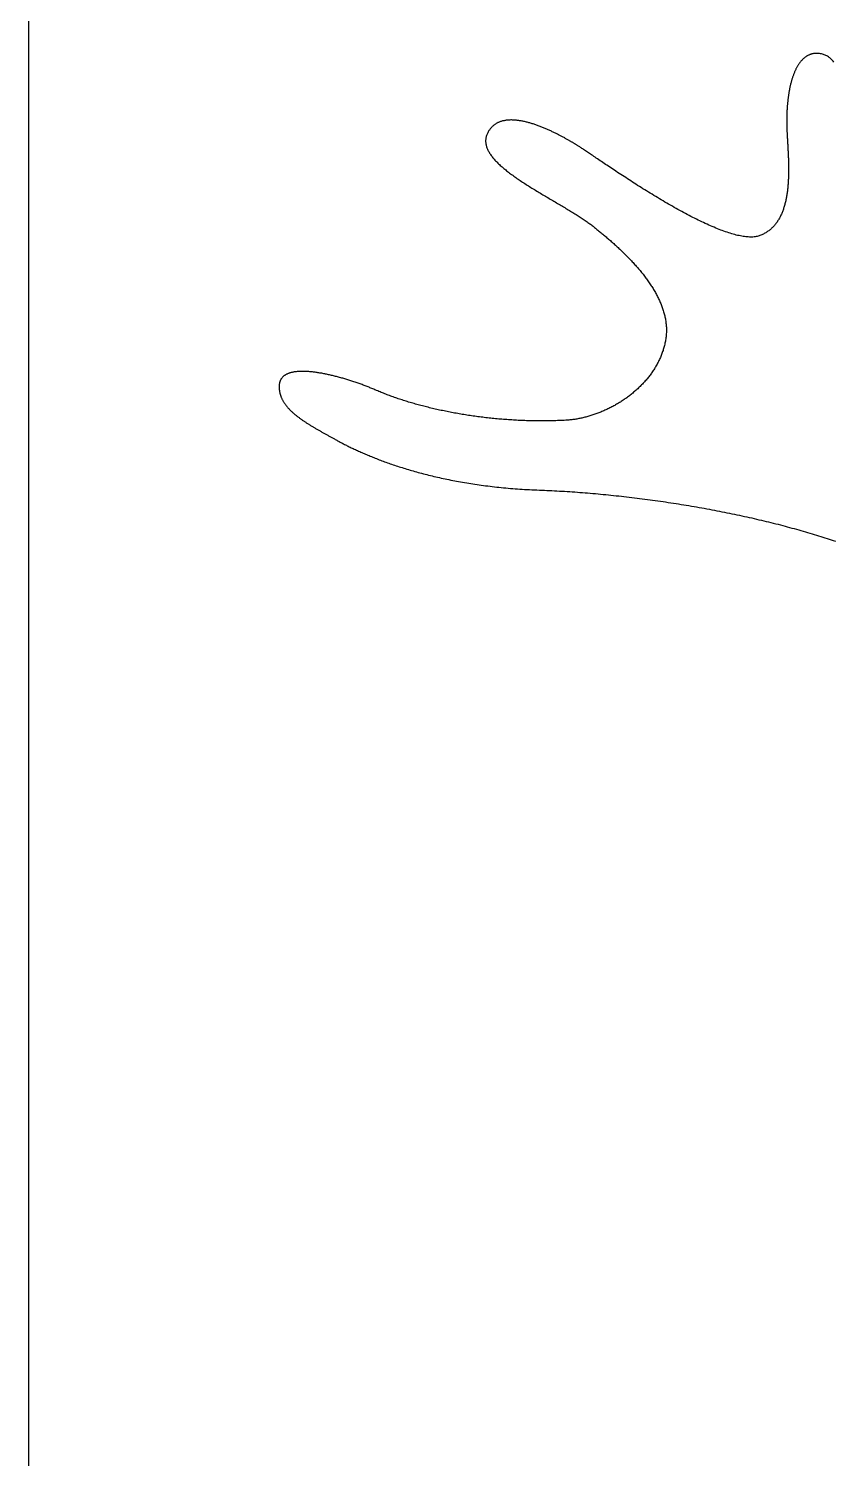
# Model space of a CAD drawing. Extents: x -220 to 640, y 0 to 300.
# Drawn here: x -220 to -174.6, y 92.4 to 173.1 of the extents above; entities that cross this region are included whole.
import ezdxf

# ---------------------------------------------------------------- set-up
doc = ezdxf.new("R2010")
doc.units = 0
doc.layers.get('0').update_dxf_attribs({"linetype": 'CONTINUOUS'})
doc.layers.add('FT_MACHINE', color=253, linetype='CONTINUOUS')

msp = doc.modelspace()

# ---------------------------------------------------------------- linework, layer by layer
for points in [[(-175.498, 171.741, 0), (-175.531, 171.741, 0), (-175.563, 171.741, 0), (-175.595, 171.74, 0), (-175.627, 171.738, 0), (-175.658, 171.735, 0), (-175.689, 171.731, 0), (-175.72, 171.727, 0), (-175.75, 171.722, 0), (-175.78, 171.715, 0), (-175.809, 171.709, 0), (-175.838, 171.701, 0), (-175.867, 171.692, 0), (-175.895, 171.683, 0), (-175.923, 171.673, 0), (-175.951, 171.662, 0), (-175.978, 171.65, 0), (-176.005, 171.638, 0), (-176.032, 171.625, 0), (-176.058, 171.611, 0), (-176.084, 171.597, 0), (-176.109, 171.581, 0), (-176.134, 171.565, 0), (-176.159, 171.549, 0), (-176.184, 171.531, 0), (-176.208, 171.513, 0), (-176.232, 171.495, 0), (-176.256, 171.475, 0), (-176.279, 171.455, 0), (-176.302, 171.435, 0), (-176.324, 171.413, 0), (-176.347, 171.391, 0), (-176.368, 171.369, 0), (-176.39, 171.346, 0), (-176.411, 171.322, 0), (-176.432, 171.297, 0), (-176.453, 171.272, 0), (-176.473, 171.247, 0), (-176.493, 171.221, 0), (-176.513, 171.194, 0), (-176.532, 171.167, 0), (-176.552, 171.139, 0), (-176.57, 171.111, 0), (-176.589, 171.082, 0), (-176.607, 171.053, 0), (-176.625, 171.023, 0), (-176.643, 170.992, 0), (-176.66, 170.961, 0), (-176.677, 170.93, 0), (-176.693, 170.898, 0), (-176.71, 170.866, 0), (-176.726, 170.833, 0), (-176.742, 170.8, 0), (-176.757, 170.766, 0), (-176.773, 170.732, 0), (-176.788, 170.698, 0), (-176.802, 170.663, 0), (-176.817, 170.627, 0), (-176.831, 170.592, 0), (-176.845, 170.555, 0), (-176.858, 170.519, 0), (-176.872, 170.482, 0), (-176.885, 170.445, 0), (-176.897, 170.407, 0), (-176.91, 170.369, 0), (-176.922, 170.331, 0), (-176.934, 170.292, 0), (-176.946, 170.253, 0), (-176.957, 170.214, 0), (-176.968, 170.174, 0), (-176.979, 170.134, 0), (-176.99, 170.094, 0), (-177, 170.053, 0), (-177.01, 170.012, 0), (-177.02, 169.971, 0), (-177.03, 169.93, 0), (-177.039, 169.889, 0), (-177.049, 169.847, 0), (-177.057, 169.805, 0), (-177.066, 169.762, 0), (-177.074, 169.72, 0), (-177.083, 169.677, 0), (-177.091, 169.634, 0), (-177.098, 169.591, 0), (-177.106, 169.548, 0), (-177.113, 169.504, 0), (-177.12, 169.461, 0), (-177.127, 169.417, 0), (-177.133, 169.373, 0), (-177.14, 169.329, 0), (-177.146, 169.285, 0), (-177.152, 169.24, 0), (-177.157, 169.196, 0), (-177.163, 169.151, 0), (-177.168, 169.107, 0), (-177.173, 169.062, 0), (-177.178, 169.017, 0), (-177.182, 168.972, 0), (-177.187, 168.927, 0), (-177.191, 168.882, 0), (-177.195, 168.837, 0), (-177.198, 168.792, 0), (-177.202, 168.747, 0), (-177.205, 168.702, 0), (-177.208, 168.657, 0), (-177.211, 168.611, 0), (-177.214, 168.566, 0), (-177.216, 168.521, 0), (-177.219, 168.476, 0), (-177.221, 168.431, 0), (-177.223, 168.386, 0), (-177.225, 168.341, 0), (-177.226, 168.296, 0), (-177.228, 168.251, 0), (-177.229, 168.206, 0), (-177.23, 168.161, 0), (-177.231, 168.116, 0), (-177.231, 168.072, 0), (-177.232, 168.027, 0), (-177.232, 167.983, 0), (-177.232, 167.938, 0), (-177.232, 167.894, 0), (-177.232, 167.85, 0), (-177.231, 167.806, 0), (-177.231, 167.763, 0), (-177.23, 167.719, 0), (-177.229, 167.676, 0), (-177.228, 167.632, 0)], [(-174.58, 171.254, 0), (-174.613, 171.298, 0), (-174.648, 171.339, 0), (-174.684, 171.379, 0), (-174.721, 171.417, 0), (-174.76, 171.453, 0), (-174.799, 171.487, 0), (-174.84, 171.519, 0), (-174.883, 171.549, 0), (-174.926, 171.577, 0), (-174.971, 171.603, 0), (-175.018, 171.627, 0), (-175.065, 171.649, 0), (-175.114, 171.668, 0), (-175.165, 171.686, 0), (-175.217, 171.701, 0), (-175.27, 171.713, 0), (-175.325, 171.724, 0), (-175.381, 171.732, 0), (-175.439, 171.737, 0), (-175.498, 171.741, 0)], [(-189.121, 166.599, 0), (-189.144, 166.613, 0), (-189.168, 166.627, 0), (-189.192, 166.642, 0), (-189.218, 166.657, 0), (-189.244, 166.673, 0), (-189.271, 166.689, 0), (-189.299, 166.705, 0), (-189.328, 166.722, 0), (-189.357, 166.739, 0), (-189.387, 166.756, 0), (-189.417, 166.774, 0), (-189.449, 166.792, 0), (-189.48, 166.81, 0), (-189.513, 166.829, 0), (-189.546, 166.848, 0), (-189.58, 166.867, 0), (-189.615, 166.886, 0), (-189.65, 166.906, 0), (-189.685, 166.926, 0), (-189.722, 166.946, 0), (-189.758, 166.966, 0), (-189.796, 166.986, 0), (-189.834, 167.007, 0), (-189.872, 167.027, 0), (-189.911, 167.048, 0), (-189.95, 167.069, 0), (-189.99, 167.09, 0), (-190.03, 167.111, 0), (-190.071, 167.132, 0), (-190.112, 167.153, 0), (-190.154, 167.174, 0), (-190.196, 167.195, 0), (-190.238, 167.217, 0), (-190.281, 167.238, 0), (-190.324, 167.259, 0), (-190.368, 167.28, 0), (-190.412, 167.301, 0), (-190.456, 167.322, 0), (-190.501, 167.343, 0), (-190.545, 167.364, 0), (-190.591, 167.385, 0), (-190.636, 167.406, 0), (-190.682, 167.426, 0), (-190.728, 167.447, 0), (-190.774, 167.467, 0), (-190.82, 167.487, 0), (-190.867, 167.507, 0), (-190.914, 167.526, 0), (-190.961, 167.546, 0), (-191.008, 167.565, 0), (-191.055, 167.584, 0), (-191.103, 167.603, 0), (-191.15, 167.621, 0), (-191.198, 167.639, 0), (-191.246, 167.657, 0), (-191.294, 167.675, 0), (-191.342, 167.692, 0), (-191.39, 167.709, 0), (-191.438, 167.725, 0), (-191.487, 167.741, 0), (-191.535, 167.757, 0), (-191.583, 167.772, 0), (-191.631, 167.787, 0), (-191.68, 167.802, 0), (-191.728, 167.816, 0), (-191.776, 167.829, 0), (-191.824, 167.842, 0), (-191.872, 167.855, 0), (-191.92, 167.867, 0), (-191.968, 167.879, 0), (-192.016, 167.89, 0), (-192.063, 167.9, 0), (-192.111, 167.91, 0), (-192.158, 167.92, 0), (-192.206, 167.928, 0), (-192.253, 167.937, 0), (-192.3, 167.944, 0), (-192.346, 167.951, 0), (-192.393, 167.957, 0), (-192.439, 167.963, 0), (-192.485, 167.968, 0), (-192.531, 167.972, 0), (-192.576, 167.976, 0), (-192.622, 167.979, 0), (-192.666, 167.981, 0), (-192.711, 167.982, 0), (-192.755, 167.983, 0), (-192.799, 167.983, 0), (-192.843, 167.982, 0), (-192.886, 167.98, 0), (-192.929, 167.978, 0), (-192.972, 167.974, 0), (-193.014, 167.97, 0), (-193.056, 167.965, 0), (-193.097, 167.959, 0), (-193.138, 167.952, 0), (-193.178, 167.944, 0), (-193.218, 167.936, 0), (-193.258, 167.926, 0), (-193.297, 167.916, 0), (-193.336, 167.904, 0), (-193.374, 167.892, 0), (-193.411, 167.878, 0), (-193.448, 167.864, 0), (-193.484, 167.849, 0), (-193.52, 167.832, 0), (-193.555, 167.815, 0), (-193.59, 167.796, 0), (-193.624, 167.776, 0), (-193.657, 167.756, 0), (-193.69, 167.734, 0), (-193.722, 167.711, 0), (-193.754, 167.687, 0), (-193.785, 167.662, 0), (-193.815, 167.635, 0), (-193.844, 167.608, 0), (-193.873, 167.579, 0), (-193.901, 167.549, 0), (-193.928, 167.518, 0), (-193.955, 167.486, 0), (-193.98, 167.452, 0), (-194.005, 167.417, 0), (-194.03, 167.381, 0), (-194.053, 167.344, 0), (-194.075, 167.305, 0), (-194.097, 167.265, 0), (-194.118, 167.224, 0)], [(-194.118, 167.224, 0), (-194.137, 167.182, 0), (-194.155, 167.14, 0), (-194.17, 167.098, 0), (-194.183, 167.055, 0), (-194.194, 167.013, 0), (-194.203, 166.971, 0), (-194.209, 166.928, 0), (-194.214, 166.886, 0), (-194.217, 166.843, 0), (-194.218, 166.801, 0), (-194.218, 166.758, 0), (-194.215, 166.715, 0), (-194.21, 166.673, 0), (-194.204, 166.63, 0), (-194.196, 166.587, 0), (-194.186, 166.544, 0), (-194.174, 166.501, 0), (-194.161, 166.458, 0), (-194.146, 166.415, 0), (-194.129, 166.372, 0), (-194.11, 166.329, 0), (-194.09, 166.286, 0), (-194.069, 166.243, 0), (-194.045, 166.2, 0), (-194.021, 166.157, 0), (-193.994, 166.114, 0), (-193.967, 166.07, 0), (-193.937, 166.027, 0), (-193.907, 165.984, 0), (-193.875, 165.941, 0), (-193.841, 165.897, 0), (-193.807, 165.854, 0), (-193.77, 165.811, 0), (-193.733, 165.768, 0), (-193.694, 165.724, 0), (-193.654, 165.681, 0), (-193.613, 165.638, 0), (-193.571, 165.594, 0), (-193.527, 165.551, 0), (-193.483, 165.508, 0), (-193.437, 165.465, 0), (-193.39, 165.421, 0), (-193.342, 165.378, 0), (-193.293, 165.335, 0), (-193.243, 165.292, 0), (-193.192, 165.248, 0), (-193.14, 165.205, 0), (-193.087, 165.162, 0), (-193.033, 165.119, 0), (-192.978, 165.076, 0), (-192.923, 165.033, 0), (-192.866, 164.99, 0), (-192.809, 164.947, 0), (-192.751, 164.904, 0), (-192.692, 164.861, 0), (-192.633, 164.818, 0), (-192.573, 164.775, 0), (-192.512, 164.732, 0), (-192.45, 164.689, 0), (-192.388, 164.646, 0), (-192.325, 164.604, 0), (-192.262, 164.561, 0), (-192.198, 164.518, 0), (-192.134, 164.476, 0), (-192.069, 164.433, 0), (-192.003, 164.391, 0), (-191.938, 164.348, 0), (-191.871, 164.306, 0), (-191.805, 164.264, 0), (-191.738, 164.222, 0), (-191.67, 164.179, 0), (-191.603, 164.137, 0), (-191.535, 164.095, 0), (-191.467, 164.053, 0), (-191.398, 164.012, 0), (-191.329, 163.97, 0), (-191.261, 163.928, 0), (-191.192, 163.886, 0), (-191.122, 163.845, 0), (-191.053, 163.803, 0), (-190.984, 163.762, 0), (-190.915, 163.721, 0), (-190.845, 163.68, 0), (-190.776, 163.639, 0), (-190.706, 163.598, 0), (-190.637, 163.557, 0), (-190.568, 163.516, 0), (-190.499, 163.475, 0), (-190.43, 163.435, 0), (-190.361, 163.394, 0), (-190.292, 163.354, 0), (-190.224, 163.313, 0), (-190.155, 163.273, 0), (-190.087, 163.233, 0), (-190.02, 163.193, 0), (-189.952, 163.153, 0), (-189.885, 163.114, 0), (-189.819, 163.074, 0), (-189.752, 163.034, 0), (-189.687, 162.995, 0), (-189.621, 162.956, 0), (-189.556, 162.917, 0), (-189.492, 162.878, 0), (-189.428, 162.839, 0), (-189.364, 162.8, 0), (-189.301, 162.762, 0), (-189.239, 162.723, 0), (-189.178, 162.685, 0), (-189.117, 162.647, 0), (-189.056, 162.609, 0), (-188.997, 162.571, 0), (-188.938, 162.533, 0), (-188.88, 162.496, 0), (-188.822, 162.458, 0), (-188.766, 162.421, 0), (-188.71, 162.384, 0), (-188.655, 162.347, 0), (-188.601, 162.31, 0), (-188.548, 162.273, 0), (-188.496, 162.237, 0), (-188.445, 162.201, 0), (-188.395, 162.165, 0), (-188.346, 162.129, 0), (-188.298, 162.093, 0), (-188.251, 162.057, 0), (-188.205, 162.022, 0), (-188.16, 161.986, 0)], [(-177.228, 167.632, 0), (-177.227, 167.589, 0), (-177.226, 167.545, 0), (-177.224, 167.5, 0), (-177.222, 167.455, 0), (-177.22, 167.409, 0), (-177.218, 167.363, 0), (-177.216, 167.316, 0), (-177.214, 167.268, 0), (-177.212, 167.22, 0), (-177.209, 167.171, 0), (-177.206, 167.122, 0), (-177.204, 167.073, 0), (-177.201, 167.023, 0), (-177.198, 166.972, 0), (-177.195, 166.921, 0), (-177.192, 166.87, 0), (-177.189, 166.818, 0), (-177.186, 166.766, 0), (-177.183, 166.713, 0), (-177.18, 166.66, 0), (-177.177, 166.607, 0), (-177.174, 166.553, 0), (-177.171, 166.499, 0), (-177.168, 166.444, 0), (-177.165, 166.389, 0), (-177.162, 166.334, 0), (-177.16, 166.279, 0), (-177.157, 166.223, 0), (-177.154, 166.167, 0), (-177.152, 166.111, 0), (-177.149, 166.055, 0), (-177.147, 165.998, 0), (-177.144, 165.941, 0), (-177.142, 165.884, 0), (-177.14, 165.827, 0), (-177.138, 165.769, 0), (-177.136, 165.711, 0), (-177.135, 165.654, 0), (-177.133, 165.596, 0), (-177.132, 165.538, 0), (-177.131, 165.479, 0), (-177.13, 165.421, 0), (-177.129, 165.363, 0), (-177.128, 165.304, 0), (-177.128, 165.246, 0), (-177.128, 165.187, 0), (-177.128, 165.128, 0), (-177.129, 165.07, 0), (-177.129, 165.011, 0), (-177.13, 164.952, 0), (-177.132, 164.894, 0), (-177.133, 164.835, 0), (-177.135, 164.776, 0), (-177.137, 164.718, 0), (-177.14, 164.659, 0), (-177.142, 164.601, 0), (-177.145, 164.543, 0), (-177.149, 164.484, 0), (-177.153, 164.426, 0), (-177.157, 164.368, 0), (-177.161, 164.311, 0), (-177.166, 164.253, 0), (-177.171, 164.195, 0), (-177.177, 164.138, 0), (-177.183, 164.081, 0), (-177.19, 164.024, 0), (-177.197, 163.967, 0), (-177.204, 163.911, 0), (-177.212, 163.855, 0), (-177.22, 163.799, 0), (-177.229, 163.743, 0), (-177.238, 163.688, 0), (-177.248, 163.632, 0), (-177.258, 163.578, 0), (-177.268, 163.523, 0), (-177.28, 163.469, 0), (-177.291, 163.415, 0), (-177.303, 163.362, 0), (-177.316, 163.309, 0), (-177.33, 163.256, 0), (-177.343, 163.204, 0), (-177.358, 163.152, 0), (-177.373, 163.101, 0), (-177.388, 163.05, 0), (-177.405, 162.999, 0), (-177.421, 162.949, 0), (-177.439, 162.899, 0), (-177.457, 162.85, 0), (-177.475, 162.802, 0), (-177.495, 162.754, 0), (-177.515, 162.706, 0), (-177.535, 162.659, 0), (-177.556, 162.613, 0), (-177.578, 162.567, 0), (-177.601, 162.522, 0), (-177.624, 162.477, 0), (-177.648, 162.433, 0), (-177.673, 162.389, 0), (-177.698, 162.347, 0), (-177.725, 162.304, 0), (-177.751, 162.263, 0), (-177.779, 162.222, 0), (-177.808, 162.182, 0), (-177.837, 162.142, 0), (-177.867, 162.104, 0), (-177.897, 162.066, 0), (-177.929, 162.028, 0), (-177.961, 161.992, 0), (-177.995, 161.956, 0), (-178.029, 161.921, 0), (-178.063, 161.887, 0), (-178.099, 161.854, 0), (-178.136, 161.821, 0), (-178.173, 161.789, 0), (-178.211, 161.758, 0), (-178.25, 161.728, 0), (-178.29, 161.699, 0), (-178.331, 161.671, 0), (-178.373, 161.643, 0), (-178.416, 161.617, 0), (-178.46, 161.591, 0), (-178.504, 161.567, 0), (-178.55, 161.543, 0), (-178.596, 161.52, 0), (-178.644, 161.498, 0), (-178.692, 161.478, 0), (-178.742, 161.458, 0)], [(-178.742, 161.458, 0), (-178.793, 161.44, 0), (-178.846, 161.424, 0), (-178.9, 161.41, 0), (-178.957, 161.399, 0), (-179.015, 161.389, 0), (-179.075, 161.382, 0), (-179.137, 161.377, 0), (-179.2, 161.374, 0), (-179.265, 161.374, 0), (-179.332, 161.375, 0), (-179.4, 161.378, 0), (-179.47, 161.383, 0), (-179.542, 161.39, 0), (-179.615, 161.399, 0), (-179.689, 161.41, 0), (-179.765, 161.422, 0), (-179.842, 161.437, 0), (-179.921, 161.453, 0), (-180.001, 161.471, 0), (-180.082, 161.49, 0), (-180.164, 161.511, 0), (-180.248, 161.534, 0), (-180.333, 161.559, 0), (-180.419, 161.585, 0), (-180.506, 161.612, 0), (-180.594, 161.641, 0), (-180.683, 161.672, 0), (-180.773, 161.704, 0), (-180.865, 161.737, 0), (-180.957, 161.772, 0), (-181.05, 161.808, 0), (-181.144, 161.845, 0), (-181.239, 161.884, 0), (-181.334, 161.923, 0), (-181.431, 161.964, 0), (-181.528, 162.007, 0), (-181.626, 162.05, 0), (-181.725, 162.095, 0), (-181.824, 162.14, 0), (-181.924, 162.187, 0), (-182.024, 162.235, 0), (-182.125, 162.283, 0), (-182.226, 162.333, 0), (-182.328, 162.383, 0), (-182.431, 162.435, 0), (-182.534, 162.487, 0), (-182.637, 162.54, 0), (-182.74, 162.594, 0), (-182.844, 162.649, 0), (-182.948, 162.704, 0), (-183.053, 162.76, 0), (-183.157, 162.817, 0), (-183.262, 162.874, 0), (-183.367, 162.932, 0), (-183.472, 162.99, 0), (-183.577, 163.049, 0), (-183.682, 163.109, 0), (-183.787, 163.169, 0), (-183.892, 163.229, 0), (-183.997, 163.29, 0), (-184.102, 163.352, 0), (-184.207, 163.413, 0), (-184.311, 163.475, 0), (-184.416, 163.537, 0), (-184.52, 163.599, 0), (-184.624, 163.662, 0), (-184.728, 163.725, 0), (-184.831, 163.788, 0), (-184.934, 163.851, 0), (-185.036, 163.914, 0), (-185.139, 163.977, 0), (-185.24, 164.04, 0), (-185.341, 164.103, 0), (-185.442, 164.167, 0), (-185.542, 164.23, 0), (-185.641, 164.293, 0), (-185.74, 164.355, 0), (-185.838, 164.418, 0), (-185.936, 164.48, 0), (-186.032, 164.543, 0), (-186.128, 164.604, 0), (-186.223, 164.666, 0), (-186.317, 164.727, 0), (-186.411, 164.788, 0), (-186.503, 164.849, 0), (-186.595, 164.909, 0), (-186.685, 164.968, 0), (-186.775, 165.027, 0), (-186.863, 165.086, 0), (-186.951, 165.144, 0), (-187.037, 165.201, 0), (-187.122, 165.258, 0), (-187.206, 165.314, 0), (-187.289, 165.37, 0), (-187.371, 165.424, 0), (-187.451, 165.478, 0), (-187.53, 165.531, 0), (-187.608, 165.584, 0), (-187.684, 165.635, 0), (-187.759, 165.686, 0), (-187.832, 165.735, 0), (-187.904, 165.784, 0), (-187.974, 165.832, 0), (-188.043, 165.879, 0), (-188.11, 165.924, 0), (-188.176, 165.969, 0), (-188.24, 166.012, 0), (-188.302, 166.055, 0), (-188.363, 166.096, 0), (-188.422, 166.136, 0), (-188.479, 166.175, 0), (-188.534, 166.212, 0), (-188.587, 166.248, 0), (-188.639, 166.283, 0), (-188.688, 166.316, 0), (-188.736, 166.348, 0), (-188.781, 166.379, 0), (-188.825, 166.408, 0), (-188.867, 166.436, 0), (-188.906, 166.462, 0), (-188.943, 166.486, 0), (-188.978, 166.509, 0), (-189.011, 166.531, 0), (-189.042, 166.55, 0), (-189.071, 166.568, 0), (-189.097, 166.585, 0), (-189.121, 166.599, 0)], [(-188.16, 161.986, 0), (-188.115, 161.951, 0), (-188.071, 161.915, 0), (-188.026, 161.879, 0), (-187.98, 161.843, 0), (-187.935, 161.806, 0), (-187.889, 161.769, 0), (-187.843, 161.731, 0), (-187.797, 161.694, 0), (-187.75, 161.656, 0), (-187.704, 161.617, 0), (-187.657, 161.578, 0), (-187.61, 161.539, 0), (-187.563, 161.5, 0), (-187.516, 161.46, 0), (-187.468, 161.42, 0), (-187.421, 161.379, 0), (-187.373, 161.339, 0), (-187.325, 161.298, 0), (-187.277, 161.256, 0), (-187.229, 161.215, 0), (-187.181, 161.173, 0), (-187.133, 161.13, 0), (-187.085, 161.088, 0), (-187.037, 161.045, 0), (-186.989, 161.002, 0), (-186.94, 160.958, 0), (-186.892, 160.914, 0), (-186.844, 160.87, 0), (-186.796, 160.826, 0), (-186.748, 160.781, 0), (-186.699, 160.736, 0), (-186.651, 160.691, 0), (-186.603, 160.646, 0), (-186.556, 160.6, 0), (-186.508, 160.554, 0), (-186.46, 160.508, 0), (-186.412, 160.461, 0), (-186.365, 160.414, 0), (-186.318, 160.367, 0), (-186.271, 160.32, 0), (-186.224, 160.272, 0), (-186.177, 160.225, 0), (-186.13, 160.176, 0), (-186.084, 160.128, 0), (-186.037, 160.08, 0), (-185.991, 160.031, 0), (-185.946, 159.982, 0), (-185.9, 159.932, 0), (-185.855, 159.883, 0), (-185.81, 159.833, 0), (-185.765, 159.783, 0), (-185.721, 159.733, 0), (-185.677, 159.682, 0), (-185.633, 159.632, 0), (-185.589, 159.581, 0), (-185.546, 159.53, 0), (-185.503, 159.478, 0), (-185.461, 159.427, 0), (-185.419, 159.375, 0), (-185.377, 159.323, 0), (-185.336, 159.271, 0), (-185.295, 159.218, 0), (-185.255, 159.166, 0), (-185.215, 159.113, 0), (-185.175, 159.06, 0), (-185.136, 159.007, 0), (-185.097, 158.953, 0), (-185.059, 158.9, 0), (-185.022, 158.846, 0), (-184.984, 158.792, 0), (-184.948, 158.738, 0), (-184.912, 158.684, 0), (-184.876, 158.629, 0), (-184.841, 158.575, 0), (-184.806, 158.52, 0), (-184.773, 158.465, 0), (-184.739, 158.41, 0), (-184.706, 158.355, 0), (-184.674, 158.299, 0), (-184.643, 158.244, 0), (-184.612, 158.188, 0), (-184.582, 158.132, 0), (-184.552, 158.076, 0), (-184.523, 158.02, 0), (-184.495, 157.963, 0), (-184.467, 157.907, 0), (-184.441, 157.85, 0), (-184.414, 157.793, 0), (-184.389, 157.737, 0), (-184.364, 157.68, 0), (-184.34, 157.622, 0), (-184.317, 157.565, 0), (-184.295, 157.508, 0), (-184.273, 157.45, 0), (-184.252, 157.392, 0), (-184.232, 157.335, 0), (-184.213, 157.277, 0), (-184.195, 157.219, 0), (-184.177, 157.161, 0), (-184.161, 157.102, 0), (-184.145, 157.044, 0), (-184.13, 156.986, 0), (-184.116, 156.927, 0), (-184.103, 156.869, 0), (-184.09, 156.81, 0), (-184.079, 156.751, 0), (-184.069, 156.692, 0), (-184.059, 156.633, 0), (-184.051, 156.574, 0), (-184.043, 156.515, 0), (-184.037, 156.456, 0), (-184.031, 156.396, 0), (-184.027, 156.337, 0), (-184.023, 156.278, 0), (-184.021, 156.218, 0), (-184.019, 156.159, 0), (-184.019, 156.099, 0), (-184.02, 156.039, 0), (-184.021, 155.979, 0), (-184.024, 155.92, 0), (-184.028, 155.86, 0), (-184.033, 155.8, 0), (-184.039, 155.74, 0), (-184.047, 155.68, 0), (-184.055, 155.62, 0), (-184.065, 155.56, 0), (-184.075, 155.5, 0)], [(-184.075, 155.5, 0), (-184.087, 155.44, 0), (-184.1, 155.38, 0), (-184.113, 155.32, 0), (-184.128, 155.261, 0), (-184.143, 155.202, 0), (-184.159, 155.144, 0), (-184.175, 155.086, 0), (-184.193, 155.028, 0), (-184.211, 154.97, 0), (-184.231, 154.912, 0), (-184.25, 154.855, 0), (-184.271, 154.799, 0), (-184.293, 154.742, 0), (-184.315, 154.686, 0), (-184.338, 154.63, 0), (-184.361, 154.575, 0), (-184.386, 154.52, 0), (-184.411, 154.465, 0), (-184.437, 154.41, 0), (-184.463, 154.356, 0), (-184.491, 154.302, 0), (-184.519, 154.249, 0), (-184.547, 154.196, 0), (-184.577, 154.143, 0), (-184.607, 154.09, 0), (-184.637, 154.038, 0), (-184.668, 153.986, 0), (-184.7, 153.935, 0), (-184.733, 153.884, 0), (-184.766, 153.833, 0), (-184.8, 153.783, 0), (-184.834, 153.733, 0), (-184.869, 153.683, 0), (-184.905, 153.634, 0), (-184.941, 153.585, 0), (-184.978, 153.537, 0), (-185.015, 153.488, 0), (-185.053, 153.441, 0), (-185.092, 153.393, 0), (-185.131, 153.346, 0), (-185.17, 153.3, 0), (-185.21, 153.254, 0), (-185.251, 153.208, 0), (-185.292, 153.162, 0), (-185.333, 153.117, 0), (-185.376, 153.073, 0), (-185.418, 153.028, 0), (-185.461, 152.985, 0), (-185.505, 152.941, 0), (-185.549, 152.898, 0), (-185.593, 152.856, 0), (-185.638, 152.813, 0), (-185.684, 152.772, 0), (-185.729, 152.73, 0), (-185.775, 152.689, 0), (-185.822, 152.649, 0), (-185.869, 152.609, 0), (-185.917, 152.569, 0), (-185.964, 152.53, 0), (-186.013, 152.491, 0), (-186.061, 152.453, 0), (-186.11, 152.415, 0), (-186.159, 152.378, 0), (-186.209, 152.341, 0), (-186.259, 152.304, 0), (-186.31, 152.268, 0), (-186.36, 152.233, 0), (-186.411, 152.197, 0), (-186.462, 152.163, 0), (-186.514, 152.129, 0), (-186.566, 152.095, 0), (-186.618, 152.062, 0), (-186.671, 152.029, 0), (-186.723, 151.996, 0), (-186.776, 151.964, 0), (-186.83, 151.933, 0), (-186.883, 151.902, 0), (-186.937, 151.872, 0), (-186.991, 151.842, 0), (-187.045, 151.812, 0), (-187.1, 151.783, 0), (-187.154, 151.755, 0), (-187.209, 151.727, 0), (-187.264, 151.7, 0), (-187.319, 151.673, 0), (-187.375, 151.646, 0), (-187.43, 151.62, 0), (-187.486, 151.595, 0), (-187.542, 151.57, 0), (-187.598, 151.546, 0), (-187.654, 151.522, 0), (-187.71, 151.498, 0), (-187.767, 151.476, 0), (-187.823, 151.453, 0), (-187.88, 151.431, 0), (-187.936, 151.41, 0), (-187.993, 151.39, 0), (-188.05, 151.369, 0), (-188.107, 151.35, 0), (-188.164, 151.331, 0), (-188.221, 151.312, 0), (-188.278, 151.294, 0), (-188.335, 151.277, 0), (-188.392, 151.26, 0), (-188.45, 151.244, 0), (-188.507, 151.228, 0), (-188.564, 151.213, 0), (-188.621, 151.198, 0), (-188.678, 151.184, 0), (-188.736, 151.17, 0), (-188.793, 151.158, 0), (-188.85, 151.145, 0), (-188.907, 151.133, 0), (-188.964, 151.122, 0), (-189.021, 151.112, 0), (-189.078, 151.102, 0), (-189.135, 151.092, 0), (-189.192, 151.083, 0), (-189.248, 151.075, 0), (-189.305, 151.067, 0), (-189.361, 151.06, 0), (-189.418, 151.054, 0), (-189.474, 151.048, 0), (-189.53, 151.043, 0), (-189.586, 151.038, 0), (-189.642, 151.034, 0), (-189.697, 151.031, 0)], [(-200.365, 152.713, 0), (-200.417, 152.735, 0), (-200.471, 152.758, 0), (-200.524, 152.781, 0), (-200.578, 152.803, 0), (-200.632, 152.825, 0), (-200.687, 152.848, 0), (-200.742, 152.87, 0), (-200.797, 152.892, 0), (-200.852, 152.914, 0), (-200.907, 152.935, 0), (-200.963, 152.957, 0), (-201.019, 152.978, 0), (-201.075, 153, 0), (-201.131, 153.021, 0), (-201.188, 153.042, 0), (-201.244, 153.062, 0), (-201.301, 153.083, 0), (-201.358, 153.103, 0), (-201.415, 153.124, 0), (-201.473, 153.144, 0), (-201.53, 153.163, 0), (-201.587, 153.183, 0), (-201.645, 153.202, 0), (-201.702, 153.222, 0), (-201.76, 153.241, 0), (-201.818, 153.259, 0), (-201.876, 153.278, 0), (-201.933, 153.296, 0), (-201.991, 153.314, 0), (-202.049, 153.332, 0), (-202.107, 153.35, 0), (-202.165, 153.367, 0), (-202.222, 153.384, 0), (-202.28, 153.401, 0), (-202.338, 153.417, 0), (-202.395, 153.433, 0), (-202.453, 153.449, 0), (-202.51, 153.465, 0), (-202.567, 153.48, 0), (-202.625, 153.495, 0), (-202.682, 153.51, 0), (-202.739, 153.524, 0), (-202.796, 153.538, 0), (-202.852, 153.552, 0), (-202.909, 153.566, 0), (-202.965, 153.579, 0), (-203.021, 153.591, 0), (-203.077, 153.604, 0), (-203.133, 153.616, 0), (-203.188, 153.628, 0), (-203.243, 153.639, 0), (-203.298, 153.65, 0), (-203.353, 153.661, 0), (-203.408, 153.671, 0), (-203.462, 153.681, 0), (-203.516, 153.69, 0), (-203.569, 153.699, 0), (-203.622, 153.708, 0), (-203.675, 153.716, 0), (-203.728, 153.724, 0), (-203.78, 153.732, 0), (-203.832, 153.739, 0), (-203.883, 153.745, 0), (-203.935, 153.751, 0), (-203.985, 153.757, 0), (-204.036, 153.762, 0), (-204.085, 153.767, 0), (-204.135, 153.772, 0), (-204.184, 153.776, 0), (-204.232, 153.779, 0), (-204.28, 153.782, 0), (-204.328, 153.785, 0), (-204.375, 153.787, 0), (-204.421, 153.788, 0), (-204.467, 153.79, 0), (-204.513, 153.79, 0), (-204.558, 153.79, 0), (-204.602, 153.79, 0), (-204.646, 153.789, 0), (-204.689, 153.787, 0), (-204.732, 153.785, 0), (-204.774, 153.783, 0), (-204.816, 153.78, 0), (-204.856, 153.776, 0), (-204.897, 153.772, 0), (-204.936, 153.768, 0), (-204.975, 153.762, 0), (-205.013, 153.757, 0), (-205.051, 153.75, 0), (-205.088, 153.743, 0), (-205.124, 153.736, 0), (-205.16, 153.728, 0), (-205.194, 153.719, 0), (-205.228, 153.71, 0), (-205.262, 153.7, 0), (-205.294, 153.69, 0), (-205.326, 153.679, 0), (-205.357, 153.667, 0), (-205.387, 153.655, 0), (-205.416, 153.642, 0), (-205.445, 153.628, 0), (-205.472, 153.614, 0), (-205.499, 153.599, 0), (-205.525, 153.584, 0), (-205.55, 153.568, 0), (-205.574, 153.551, 0), (-205.598, 153.534, 0), (-205.62, 153.515, 0), (-205.642, 153.497, 0), (-205.662, 153.477, 0), (-205.682, 153.457, 0), (-205.701, 153.436, 0), (-205.719, 153.415, 0), (-205.735, 153.393, 0), (-205.751, 153.37, 0), (-205.766, 153.346, 0), (-205.78, 153.322, 0), (-205.793, 153.297, 0), (-205.804, 153.271, 0), (-205.815, 153.244, 0), (-205.825, 153.217, 0), (-205.834, 153.189, 0), (-205.841, 153.16, 0), (-205.848, 153.131, 0), (-205.853, 153.1, 0), (-205.857, 153.069, 0), (-205.86, 153.037, 0)], [(-205.86, 153.037, 0), (-205.863, 153.005, 0), (-205.864, 152.973, 0), (-205.865, 152.942, 0), (-205.865, 152.91, 0), (-205.865, 152.879, 0), (-205.864, 152.848, 0), (-205.863, 152.817, 0), (-205.86, 152.786, 0), (-205.858, 152.756, 0), (-205.854, 152.725, 0), (-205.85, 152.695, 0), (-205.846, 152.665, 0), (-205.84, 152.635, 0), (-205.835, 152.606, 0), (-205.828, 152.576, 0), (-205.821, 152.547, 0), (-205.814, 152.518, 0), (-205.806, 152.489, 0), (-205.797, 152.46, 0), (-205.788, 152.432, 0), (-205.778, 152.403, 0), (-205.768, 152.375, 0), (-205.757, 152.347, 0), (-205.746, 152.319, 0), (-205.734, 152.291, 0), (-205.722, 152.264, 0), (-205.709, 152.236, 0), (-205.696, 152.209, 0), (-205.682, 152.182, 0), (-205.667, 152.155, 0), (-205.653, 152.128, 0), (-205.637, 152.101, 0), (-205.621, 152.075, 0), (-205.605, 152.048, 0), (-205.588, 152.022, 0), (-205.571, 151.996, 0), (-205.553, 151.97, 0), (-205.535, 151.944, 0), (-205.517, 151.918, 0), (-205.498, 151.893, 0), (-205.478, 151.867, 0), (-205.458, 151.842, 0), (-205.438, 151.817, 0), (-205.417, 151.792, 0), (-205.396, 151.767, 0), (-205.374, 151.742, 0), (-205.352, 151.718, 0), (-205.33, 151.693, 0), (-205.307, 151.668, 0), (-205.284, 151.644, 0), (-205.26, 151.62, 0), (-205.236, 151.596, 0), (-205.212, 151.572, 0), (-205.187, 151.548, 0), (-205.162, 151.524, 0), (-205.136, 151.5, 0), (-205.111, 151.477, 0), (-205.084, 151.453, 0), (-205.058, 151.43, 0), (-205.031, 151.407, 0), (-205.004, 151.384, 0), (-204.976, 151.36, 0), (-204.949, 151.337, 0), (-204.92, 151.314, 0), (-204.892, 151.292, 0), (-204.863, 151.269, 0), (-204.834, 151.246, 0), (-204.805, 151.224, 0), (-204.775, 151.201, 0), (-204.745, 151.179, 0), (-204.715, 151.156, 0), (-204.685, 151.134, 0), (-204.654, 151.112, 0), (-204.623, 151.09, 0), (-204.592, 151.068, 0), (-204.56, 151.046, 0), (-204.528, 151.024, 0), (-204.496, 151.002, 0), (-204.464, 150.98, 0), (-204.432, 150.959, 0), (-204.399, 150.937, 0), (-204.366, 150.915, 0), (-204.333, 150.894, 0), (-204.299, 150.872, 0), (-204.266, 150.851, 0), (-204.232, 150.83, 0), (-204.198, 150.808, 0), (-204.164, 150.787, 0), (-204.13, 150.766, 0), (-204.095, 150.744, 0), (-204.061, 150.723, 0), (-204.026, 150.702, 0), (-203.991, 150.681, 0), (-203.956, 150.66, 0), (-203.92, 150.639, 0), (-203.885, 150.618, 0), (-203.849, 150.597, 0), (-203.814, 150.576, 0), (-203.778, 150.555, 0), (-203.742, 150.534, 0), (-203.706, 150.514, 0), (-203.669, 150.493, 0), (-203.633, 150.472, 0), (-203.597, 150.451, 0), (-203.56, 150.43, 0), (-203.524, 150.41, 0), (-203.487, 150.389, 0), (-203.45, 150.368, 0), (-203.413, 150.347, 0), (-203.376, 150.327, 0), (-203.339, 150.306, 0), (-203.302, 150.285, 0), (-203.265, 150.264, 0), (-203.228, 150.244, 0), (-203.191, 150.223, 0), (-203.154, 150.202, 0), (-203.116, 150.182, 0), (-203.079, 150.161, 0), (-203.042, 150.14, 0), (-203.004, 150.119, 0), (-202.967, 150.099, 0), (-202.93, 150.078, 0), (-202.892, 150.057, 0), (-202.855, 150.036, 0), (-202.818, 150.015, 0), (-202.78, 149.995, 0), (-202.743, 149.974, 0)], [(-189.697, 151.031, 0), (-189.789, 151.026, 0), (-189.881, 151.021, 0), (-189.973, 151.017, 0), (-190.066, 151.013, 0), (-190.158, 151.01, 0), (-190.25, 151.007, 0), (-190.343, 151.004, 0), (-190.435, 151.001, 0), (-190.527, 150.999, 0), (-190.62, 150.997, 0), (-190.712, 150.996, 0), (-190.805, 150.995, 0), (-190.898, 150.994, 0), (-190.99, 150.994, 0), (-191.083, 150.994, 0), (-191.175, 150.994, 0), (-191.268, 150.994, 0), (-191.361, 150.995, 0), (-191.453, 150.997, 0), (-191.546, 150.998, 0), (-191.638, 151, 0), (-191.731, 151.002, 0), (-191.823, 151.005, 0), (-191.916, 151.008, 0), (-192.008, 151.011, 0), (-192.101, 151.014, 0), (-192.193, 151.018, 0), (-192.285, 151.022, 0), (-192.378, 151.027, 0), (-192.47, 151.031, 0), (-192.562, 151.036, 0), (-192.654, 151.042, 0), (-192.746, 151.047, 0), (-192.838, 151.053, 0), (-192.93, 151.06, 0), (-193.022, 151.066, 0), (-193.113, 151.073, 0), (-193.205, 151.08, 0), (-193.296, 151.088, 0), (-193.387, 151.095, 0), (-193.479, 151.103, 0), (-193.57, 151.112, 0), (-193.661, 151.12, 0), (-193.752, 151.129, 0), (-193.842, 151.138, 0), (-193.933, 151.148, 0), (-194.023, 151.158, 0), (-194.114, 151.168, 0), (-194.204, 151.178, 0), (-194.294, 151.189, 0), (-194.383, 151.2, 0), (-194.473, 151.211, 0), (-194.563, 151.222, 0), (-194.652, 151.234, 0), (-194.741, 151.246, 0), (-194.83, 151.258, 0), (-194.919, 151.271, 0), (-195.007, 151.283, 0), (-195.096, 151.296, 0), (-195.184, 151.31, 0), (-195.272, 151.323, 0), (-195.359, 151.337, 0), (-195.447, 151.351, 0), (-195.534, 151.365, 0), (-195.621, 151.38, 0), (-195.708, 151.395, 0), (-195.794, 151.41, 0), (-195.881, 151.425, 0), (-195.967, 151.441, 0), (-196.053, 151.457, 0), (-196.138, 151.473, 0), (-196.223, 151.489, 0), (-196.308, 151.506, 0), (-196.393, 151.522, 0), (-196.478, 151.539, 0), (-196.562, 151.557, 0), (-196.646, 151.574, 0), (-196.729, 151.592, 0), (-196.813, 151.61, 0), (-196.896, 151.628, 0), (-196.978, 151.647, 0), (-197.061, 151.665, 0), (-197.143, 151.684, 0), (-197.224, 151.703, 0), (-197.306, 151.723, 0), (-197.387, 151.742, 0), (-197.468, 151.762, 0), (-197.548, 151.782, 0), (-197.628, 151.802, 0), (-197.708, 151.822, 0), (-197.787, 151.843, 0), (-197.866, 151.864, 0), (-197.945, 151.885, 0), (-198.023, 151.906, 0), (-198.101, 151.928, 0), (-198.178, 151.949, 0), (-198.255, 151.971, 0), (-198.332, 151.993, 0), (-198.408, 152.015, 0), (-198.484, 152.038, 0), (-198.56, 152.06, 0), (-198.635, 152.083, 0), (-198.709, 152.106, 0), (-198.784, 152.13, 0), (-198.857, 152.153, 0), (-198.931, 152.177, 0), (-199.004, 152.2, 0), (-199.076, 152.224, 0), (-199.148, 152.248, 0), (-199.22, 152.273, 0), (-199.291, 152.297, 0), (-199.362, 152.322, 0), (-199.432, 152.347, 0), (-199.502, 152.372, 0), (-199.571, 152.397, 0), (-199.64, 152.423, 0), (-199.709, 152.448, 0), (-199.776, 152.474, 0), (-199.844, 152.5, 0), (-199.911, 152.526, 0), (-199.977, 152.552, 0), (-200.043, 152.578, 0), (-200.108, 152.605, 0), (-200.173, 152.632, 0), (-200.237, 152.658, 0), (-200.301, 152.685, 0), (-200.365, 152.713, 0)], [(-202.743, 149.974, 0), (-202.7, 149.95, 0), (-202.656, 149.926, 0), (-202.612, 149.901, 0), (-202.567, 149.877, 0), (-202.521, 149.852, 0), (-202.474, 149.827, 0), (-202.427, 149.801, 0), (-202.379, 149.776, 0), (-202.33, 149.75, 0), (-202.28, 149.724, 0), (-202.23, 149.698, 0), (-202.179, 149.672, 0), (-202.127, 149.646, 0), (-202.075, 149.619, 0), (-202.021, 149.593, 0), (-201.967, 149.566, 0), (-201.912, 149.539, 0), (-201.857, 149.512, 0), (-201.801, 149.484, 0), (-201.743, 149.457, 0), (-201.686, 149.429, 0), (-201.627, 149.402, 0), (-201.568, 149.374, 0), (-201.508, 149.346, 0), (-201.447, 149.318, 0), (-201.385, 149.29, 0), (-201.323, 149.262, 0), (-201.26, 149.234, 0), (-201.196, 149.206, 0), (-201.132, 149.178, 0), (-201.066, 149.149, 0), (-201, 149.121, 0), (-200.933, 149.093, 0), (-200.866, 149.064, 0), (-200.797, 149.036, 0), (-200.728, 149.007, 0), (-200.658, 148.978, 0), (-200.588, 148.95, 0), (-200.516, 148.921, 0), (-200.444, 148.893, 0), (-200.371, 148.864, 0), (-200.298, 148.836, 0), (-200.223, 148.807, 0), (-200.148, 148.778, 0), (-200.072, 148.75, 0), (-199.995, 148.721, 0), (-199.918, 148.693, 0), (-199.839, 148.665, 0), (-199.76, 148.636, 0), (-199.681, 148.608, 0), (-199.6, 148.58, 0), (-199.519, 148.552, 0), (-199.437, 148.524, 0), (-199.354, 148.496, 0), (-199.27, 148.468, 0), (-199.186, 148.44, 0), (-199.101, 148.412, 0), (-199.015, 148.385, 0), (-198.928, 148.357, 0), (-198.84, 148.33, 0), (-198.752, 148.303, 0), (-198.663, 148.275, 0), (-198.573, 148.249, 0), (-198.483, 148.222, 0), (-198.391, 148.195, 0), (-198.299, 148.169, 0), (-198.206, 148.142, 0), (-198.112, 148.116, 0), (-198.018, 148.09, 0), (-197.923, 148.064, 0), (-197.827, 148.039, 0), (-197.73, 148.013, 0), (-197.632, 147.988, 0), (-197.534, 147.963, 0), (-197.435, 147.938, 0), (-197.335, 147.913, 0), (-197.234, 147.889, 0), (-197.133, 147.865, 0), (-197.03, 147.841, 0), (-196.927, 147.817, 0), (-196.823, 147.794, 0), (-196.719, 147.771, 0), (-196.613, 147.748, 0), (-196.507, 147.725, 0), (-196.4, 147.703, 0), (-196.292, 147.681, 0), (-196.184, 147.659, 0), (-196.074, 147.637, 0), (-195.964, 147.616, 0), (-195.853, 147.595, 0), (-195.742, 147.575, 0), (-195.629, 147.554, 0), (-195.516, 147.534, 0), (-195.402, 147.515, 0), (-195.287, 147.495, 0), (-195.171, 147.477, 0), (-195.054, 147.458, 0), (-194.937, 147.44, 0), (-194.819, 147.422, 0), (-194.7, 147.404, 0), (-194.58, 147.387, 0), (-194.46, 147.37, 0), (-194.339, 147.354, 0), (-194.217, 147.338, 0), (-194.094, 147.322, 0), (-193.97, 147.307, 0), (-193.846, 147.292, 0), (-193.72, 147.278, 0), (-193.594, 147.264, 0), (-193.467, 147.25, 0), (-193.34, 147.237, 0), (-193.211, 147.224, 0), (-193.082, 147.212, 0), (-192.952, 147.2, 0), (-192.821, 147.189, 0), (-192.689, 147.178, 0), (-192.557, 147.168, 0), (-192.423, 147.158, 0), (-192.289, 147.148, 0), (-192.154, 147.139, 0), (-192.018, 147.131, 0), (-191.882, 147.123, 0), (-191.745, 147.115, 0), (-191.606, 147.108, 0), (-191.467, 147.102, 0), (-191.328, 147.096, 0), (-191.187, 147.091, 0)], [(-191.187, 147.091, 0), (-191.046, 147.085, 0), (-190.905, 147.08, 0), (-190.763, 147.074, 0), (-190.621, 147.067, 0), (-190.479, 147.061, 0), (-190.337, 147.053, 0), (-190.194, 147.046, 0), (-190.051, 147.038, 0), (-189.908, 147.03, 0), (-189.764, 147.021, 0), (-189.62, 147.012, 0), (-189.476, 147.003, 0), (-189.332, 146.993, 0), (-189.187, 146.983, 0), (-189.043, 146.973, 0), (-188.898, 146.962, 0), (-188.753, 146.951, 0), (-188.607, 146.939, 0), (-188.462, 146.928, 0), (-188.316, 146.915, 0), (-188.17, 146.903, 0), (-188.025, 146.89, 0), (-187.878, 146.877, 0), (-187.732, 146.863, 0), (-187.586, 146.85, 0), (-187.44, 146.835, 0), (-187.293, 146.821, 0), (-187.146, 146.806, 0), (-187, 146.791, 0), (-186.853, 146.775, 0), (-186.706, 146.759, 0), (-186.559, 146.743, 0), (-186.412, 146.727, 0), (-186.265, 146.71, 0), (-186.118, 146.693, 0), (-185.971, 146.675, 0), (-185.824, 146.657, 0), (-185.677, 146.639, 0), (-185.53, 146.621, 0), (-185.383, 146.602, 0), (-185.236, 146.583, 0), (-185.089, 146.563, 0), (-184.942, 146.544, 0), (-184.795, 146.524, 0), (-184.648, 146.503, 0), (-184.502, 146.483, 0), (-184.355, 146.462, 0), (-184.208, 146.44, 0), (-184.062, 146.419, 0), (-183.916, 146.397, 0), (-183.769, 146.375, 0), (-183.623, 146.352, 0), (-183.477, 146.329, 0), (-183.332, 146.306, 0), (-183.186, 146.283, 0), (-183.04, 146.259, 0), (-182.895, 146.235, 0), (-182.75, 146.211, 0), (-182.605, 146.187, 0), (-182.46, 146.162, 0), (-182.316, 146.137, 0), (-182.171, 146.111, 0), (-182.027, 146.086, 0), (-181.883, 146.06, 0), (-181.74, 146.033, 0), (-181.596, 146.007, 0), (-181.453, 145.98, 0), (-181.31, 145.953, 0), (-181.168, 145.926, 0), (-181.026, 145.898, 0), (-180.884, 145.87, 0), (-180.742, 145.842, 0), (-180.601, 145.814, 0), (-180.46, 145.785, 0), (-180.319, 145.756, 0), (-180.179, 145.727, 0), (-180.039, 145.697, 0), (-179.899, 145.667, 0), (-179.76, 145.637, 0), (-179.621, 145.607, 0), (-179.483, 145.577, 0), (-179.345, 145.546, 0), (-179.207, 145.515, 0), (-179.07, 145.483, 0), (-178.933, 145.452, 0), (-178.797, 145.42, 0), (-178.661, 145.388, 0), (-178.525, 145.356, 0), (-178.39, 145.323, 0), (-178.256, 145.29, 0), (-178.122, 145.257, 0), (-177.988, 145.224, 0), (-177.855, 145.191, 0), (-177.723, 145.157, 0), (-177.591, 145.123, 0), (-177.459, 145.089, 0), (-177.328, 145.054, 0), (-177.198, 145.019, 0), (-177.068, 144.985, 0), (-176.939, 144.949, 0), (-176.81, 144.914, 0), (-176.682, 144.878, 0), (-176.555, 144.843, 0), (-176.428, 144.807, 0), (-176.301, 144.77, 0), (-176.176, 144.734, 0), (-176.051, 144.697, 0), (-175.926, 144.66, 0), (-175.803, 144.623, 0), (-175.68, 144.586, 0), (-175.557, 144.548, 0), (-175.435, 144.51, 0), (-175.314, 144.472, 0), (-175.194, 144.434, 0), (-175.074, 144.396, 0), (-174.955, 144.357, 0), (-174.837, 144.318, 0), (-174.72, 144.279, 0), (-174.603, 144.24, 0), (-174.487, 144.201, 0)]]:
    msp.add_polyline3d(points)
at = {"layer": 'FT_MACHINE'}
msp.add_lwpolyline([(-220, 0), (-20, 0), (-20, 300), (-220, 300)], close=True, dxfattribs=at)

doc.saveas('drawing.dxf')
